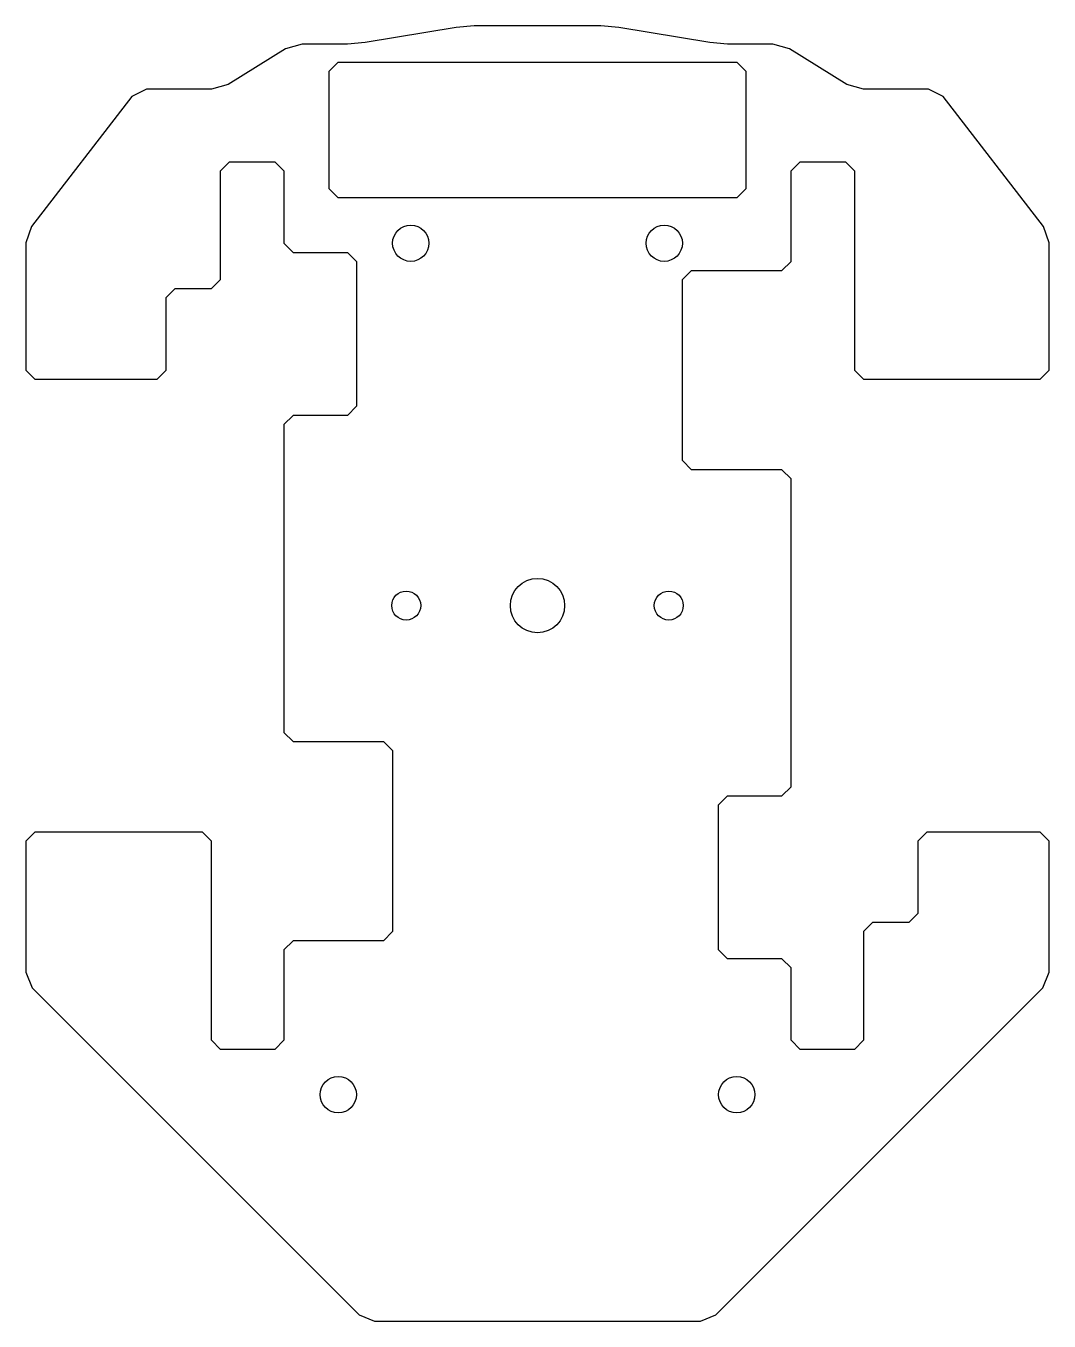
# Model space of a CAD drawing. Header units: millimetres. Extents: x -28.2 to 28.2, y -39.5 to 32.
import ezdxf

# ---------------------------------------------------------------- set-up
doc = ezdxf.new("R2010")
doc.units = ezdxf.units.MM

msp = doc.modelspace()

# ---------------------------------------------------------------- linework, layer by layer
for points in [[(14, 7), (13.5, 7.5), (8.5, 7.5), (8, 8), (8, 18), (8.5, 18.5), (13.5, 18.5), (14, 19), (14, 24), (14.5, 24.5), (17, 24.5), (17.5, 24), (17.5, 13), (18, 12.5), (27.75, 12.5), (28.25, 13), (28.25, 20.024), (27.944, 20.92), (22.393, 28.104), (21.587, 28.5), (18, 28.5), (17.076, 28.765), (13.924, 30.735), (13, 31), (10.5, 31), (9.507, 31.082), (4.493, 31.918), (3.5, 32), (-3.5, 32), (-4.493, 31.918), (-9.507, 31.082), (-10.5, 31), (-13, 31), (-13.924, 30.735), (-17.076, 28.765), (-18, 28.5), (-21.587, 28.5), (-22.393, 28.104), (-27.944, 20.92), (-28.25, 20.024), (-28.25, 13), (-27.75, 12.5), (-21, 12.5), (-20.5, 13), (-20.5, 17), (-20, 17.5), (-18, 17.5), (-17.5, 18), (-17.5, 24), (-17, 24.5), (-14.5, 24.5), (-14, 24), (-14, 20), (-13.5, 19.5), (-10.5, 19.5), (-10, 19), (-10, 11), (-10.5, 10.5), (-13.5, 10.5), (-14, 10), (-14, -7), (-13.5, -7.5), (-8.5, -7.5), (-8, -8), (-8, -18), (-8.5, -18.5), (-13.5, -18.5), (-14, -19), (-14, -24), (-14.5, -24.5), (-17.5, -24.5), (-18, -24), (-18, -13), (-18.5, -12.5), (-27.75, -12.5), (-28.25, -13), (-28.25, -20.243), (-27.896, -21.096), (-9.846, -39.146), (-8.993, -39.5), (8.993, -39.5), (9.846, -39.146), (27.896, -21.096), (28.25, -20.243), (28.25, -13), (27.75, -12.5), (21.5, -12.5), (21, -13), (21, -17), (20.5, -17.5), (18.5, -17.5), (18, -18), (18, -24), (17.5, -24.5), (14.5, -24.5), (14, -24), (14, -20), (13.5, -19.5), (10.5, -19.5), (10, -19), (10, -11), (10.5, -10.5), (13.5, -10.5), (14, -10)], [(-11, 30), (11, 30), (11.5, 29.5), (11.5, 23), (11, 22.5), (-11, 22.5), (-11.5, 23), (-11.5, 29.5)]]:
    msp.add_lwpolyline(points, close=True)
for centre, radius in [((-7, 20), 1), ((7, 20), 1), ((0, 0), 1.5), ((-7.25, 0), 0.8), ((7.25, 0), 0.8), ((-11, -27), 1), ((11, -27), 1)]:
    msp.add_circle(centre, radius)

doc.saveas('drawing.dxf')
